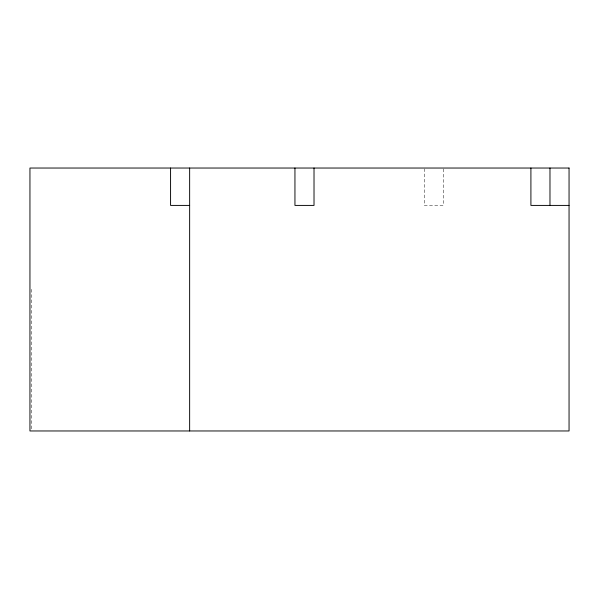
<?xml version="1.0" encoding="UTF-8"?>
<svg xmlns="http://www.w3.org/2000/svg" width="599" height="599" viewBox="0 0 599 599"><rect width="100%" height="100%" fill="white"/><g stroke="black" fill="none" stroke-linecap="round" stroke-linejoin="round"><path stroke-width="0.45" stroke-dasharray="3 2.25" d="M443.297 168.963L443.297 205.412L424.227 205.412L424.227 168.963M31.537 289.332L31.537 430.037"/><path stroke-width="0.9" d="M189.643 205.412L170.573 205.412L170.573 168.034M569.05 205.412L530.909 205.412L530.909 168.034M549.979 168.034L549.979 205.412M314.018 168.034L314.018 205.412L294.948 205.412L294.948 168.034M189.643 168.034L189.643 430.966M569.05 168.034L29.95 168.034L29.95 430.966L569.05 430.966L569.05 168.034"/></g></svg>
